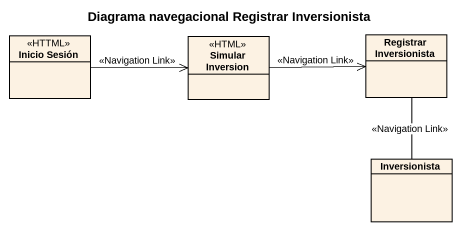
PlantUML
@startuml
title Diagrama navegacional Registrar Inversionista
hide circle
hide empty members
class "Inicio Sesión" as Inicio_Sesión <<HTTML>>
class "Simular Inversion" as Simular_Inversion <<HTML>>
class "Registrar Inversionista" as Registrar_Inversionista
class Inversionista
Inicio_Sesión -right-> Simular_Inversion : <<Navigation Link>>
Simular_Inversion -right-> Registrar_Inversionista : <<Navigation Link>>
Inversionista -up- Registrar_Inversionista : <<Navigation Link>>
@enduml
